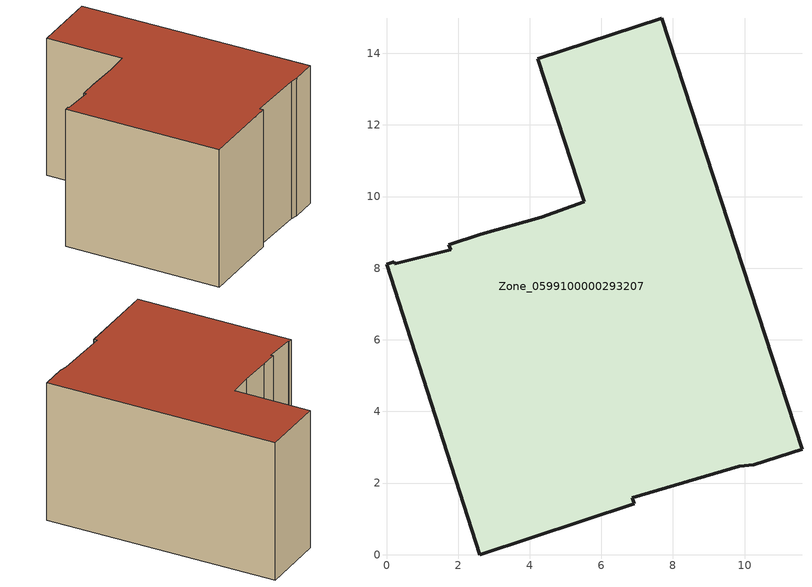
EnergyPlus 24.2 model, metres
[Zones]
Zone_0599100000293207
 floor ground (C_G): 0.23,8.12 1.79,8.52 1.75,8.66 2.64,8.94 4.32,9.42 5.52,9.85 4.22,13.85 7.69,14.98 11.6,2.94 10.26,2.5 9.85,2.47 6.87,1.58 6.93,1.41 2.6,0 0,8.11 0.21,8.18 z3.85
 wall outside (C_F): 10.26,2.5 11.6,2.94 7.69,14.98 4.22,13.85 5.52,9.85 4.32,9.42 2.64,8.94 1.75,8.66 1.79,8.52 0.23,8.12 0.21,8.18 0,8.11 2.6,0 6.93,1.41 6.87,1.58 9.85,2.47 10.26,2.5 z3.85:11.53
 roof outside (C_R): 1.79,8.52 0.23,8.12 0.21,8.18 0,8.11 2.6,0 6.93,1.41 6.87,1.58 9.85,2.47 10.26,2.5 11.6,2.94 7.69,14.98 4.22,13.85 5.52,9.85 4.32,9.42 2.64,8.94 1.75,8.66 z11.53
[BUILDING]
Pand.0599100000293207: North Axis=0; Terrain=City; Loads Convergence Tolerance Value=0.04; Temperature Convergence Tolerance Value=0.4; Solar Distribution=FullExterior; Maximum Number of Warmup Days=25; Minimum Number of Warmup Days=1
[Site:Location]
Rotterdam.The.Hague.AP_ZH_NLD Design_Conditions: Latitude=51.96; Longitude=4.45; Time Zone=1; Elevation=-4.5
[SITE:GROUNDTEMPERATURE:BUILDINGSURFACE]
18, 18, 18, 18, 18, 18, 18, 18, 18, 18, 18, 18
[MATERIAL] Thermal Absorptance=0.9; Solar Absorptance=0.7; Visible Absorptance=0.7
Name | Roughness | Thickness | Conductivity | Density | Specific Heat
G.TC.1946-1964 | MediumSmooth | 0.15 | 1 | 540 | 1210
F.TC.1946-1964 | Rough | 0.3 | 0.857143 | 1920 | 840
R.TC.1946-1964 | MediumRough | 0.2 | 0.235294 | 1500 | 1000
[CONSTRUCTION]
C_G: G.TC.1946-1964
C_F: F.TC.1946-1964
C_R: R.TC.1946-1964
[ZONE]
Zone_0599100000293207: Type=1; Multiplier=1; Ceiling Height=Autocalculate; Volume=Autocalculate; Floor Area=autocalculate; Part of Total Floor Area=Yes
[ZONEINFILTRATION:DESIGNFLOWRATE]
Infil_Zone_0599100000293207: Zone or ZoneList or Space or SpaceList=Zone_0599100000293207; Schedule=AlwaysOn; Design Flow Rate Calculation Method=Flow/Area; Flow Rate per Floor Area=0.003; Constant Term Coefficient=1; Temperature Term Coefficient=0; Velocity Term Coefficient=0; Velocity Squared Term Coefficient=0
[HVACTEMPLATE:ZONE:IDEALLOADSAIRSYSTEM]
Zone_0599100000293207: Maximum Heating Supply Air Temperature=50; Minimum Cooling Supply Air Temperature=13; Maximum Heating Supply Air Humidity Ratio=0.0156; Minimum Cooling Supply Air Humidity Ratio=0.0077; Heating Limit=NoLimit; Cooling Limit=NoLimit; Dehumidification Control Type=ConstantSensibleHeatRatio; Cooling Sensible Heat Ratio=0.7; Dehumidification Setpoint=60; Humidification Control Type=None; Humidification Setpoint=30; Outdoor Air Method=None; Outdoor Air Flow Rate per Person=0.00944; Outdoor Air Flow Rate per Zone Floor Area=0; Outdoor Air Flow Rate per Zone=0; Demand Controlled Ventilation Type=None; Outdoor Air Economizer Type=NoEconomizer; Heat Recovery Type=None; Sensible Heat Recovery Effectiveness=0.7; Latent Heat Recovery Effectiveness=0.65
[ZONECONTROL:THERMOSTAT]
ThermostatControl_Zone_0599100000293207: Zone or ZoneList=Zone_0599100000293207; Control Type Schedule=DualSetpointControlType; Control 1=Thermostat_Zone_0599100000293207; Temperature Difference Between Cutout And Setpoint=0
[THERMOSTATSETPOINT:DUALSETPOINT]
Thermostat_Zone_0599100000293207: Heating Setpoint Temperature Schedule=HeatingSetpoint_Zone_0599100000293207; Cooling Setpoint Temperature Schedule=CoolingSetpoint_Zone_0599100000293207
[SCHEDULE:COMPACT]
HeatingSetpoint_Zone_0599100000293207: Through: 12/31, For: AllDays, Until: 24:00, 21
CoolingSetpoint_Zone_0599100000293207: Through: 12/31, For: AllDays, Until: 24:00, 24
DualSetpointControlType: Through: 12/31, For: AllDays, Until: 24:00, 4
AlwaysOn: Through: 12/31, For: AllDays, Until: 24:00, 1
